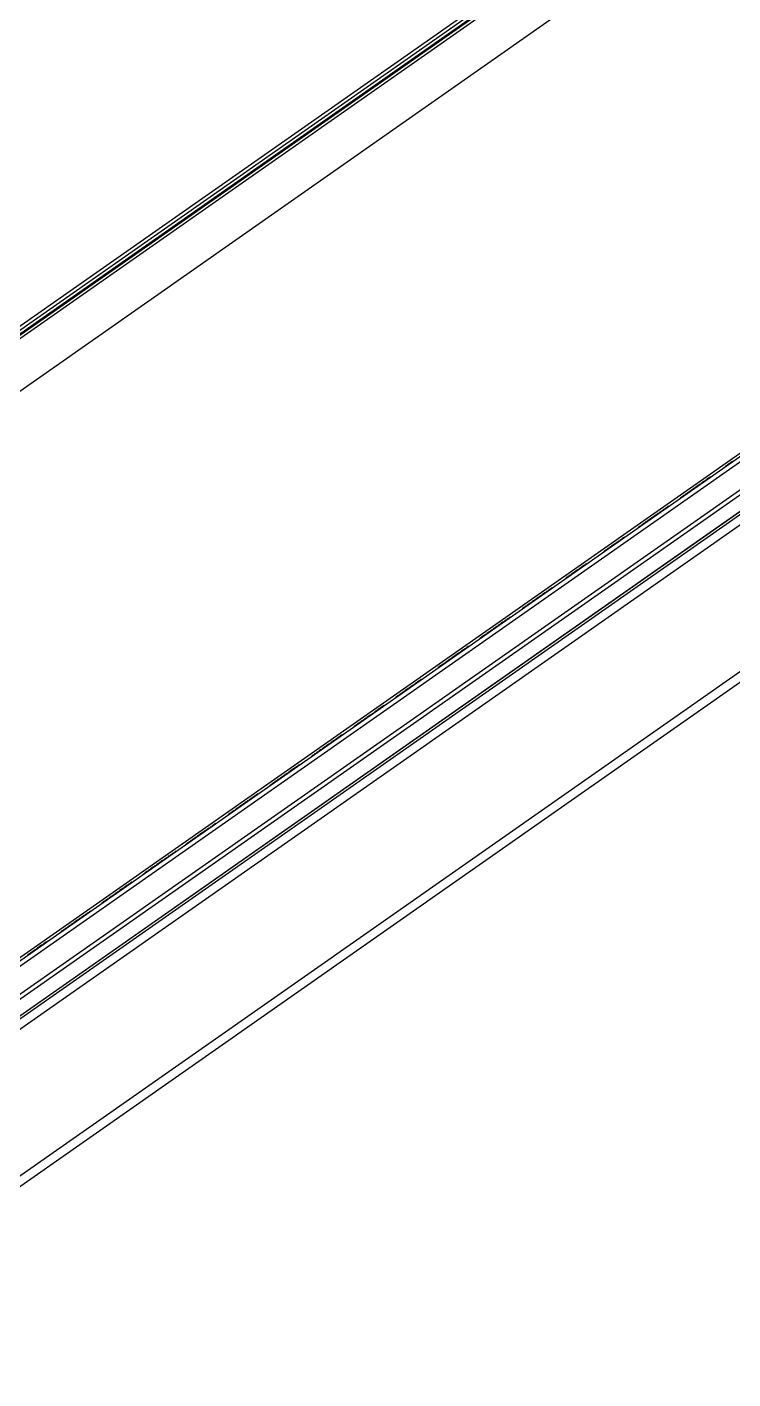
# Model space of a CAD drawing. Header units: millimetres. Extents: x 152904052 to 153933663, y 538271515 to 539240469.
# Drawn here: x 153464711 to 153465045, y 538578881 to 538579521 of the extents above; entities that cross this region are included whole.
import ezdxf

# ---------------------------------------------------------------- set-up
doc = ezdxf.new("R2010")
doc.units = ezdxf.units.MM
doc.layers.add('POWR', color=5, linetype='Continuous')

msp = doc.modelspace()

# ---------------------------------------------------------------- linework, layer by layer
at = {"layer": 'POWR', "color": 7}
for p, q in [((153467214.87, 538580807.11), (153464552.63, 538578942.98)), ((153467217.22, 538580803.75), (153464554.98, 538578939.63)), ((153467267, 538580769.27), (153464570.35, 538578881.05)), ((153466313.8, 538580176.17), (153464552.63, 538578942.98)), ((153466313.8, 538580176.17), (153464552.63, 538578942.98)), ((153466316.15, 538580172.82), (153464554.98, 538578939.63)), ((153466316.15, 538580172.82), (153464554.98, 538578939.63)), ((153464556.03, 538578946.84), (153466309.02, 538580174.29)), ((153464556.03, 538578946.84), (153466309.02, 538580174.29)), ((153466365.94, 538580138.33), (153464570.35, 538578881.05)), ((153466365.94, 538580138.33), (153464570.35, 538578881.05)), ((153464559.31, 538578949.13), (153465857.67, 538579858.25)), ((153465279.27, 538579779.44), (153464378.2, 538579148.51)), ((153465280.18, 538579778.13), (153464379.12, 538579147.19)), ((153465278.37, 538579775.15), (153464382.54, 538579147.88)), ((153464392.52, 538579154.38), (153465269.01, 538579768.11)), ((153464394.33, 538579154.06), (153465268.69, 538579766.3)), ((153465270.05, 538579742.22), (153464416.49, 538579144.55)), ((153464522.87, 538578947.12), (153465419.03, 538579574.61)), ((153464523.39, 538578950.04), (153465416.1, 538579575.13)), ((153465423.06, 538579564.13), (153464531.34, 538578939.74)), ((153465424.21, 538579562.49), (153464532.49, 538578938.1)), ((153465447.97, 538579490.56), (153464602.2, 538578898.34)), ((153464614.74, 538579015.54), (153465131.64, 538579377.47)), ((153465028.11, 538579303.57), (153465028.17, 538579303.49)), ((153465031.03, 538579305.61), (153465031.08, 538579305.53)), ((153465022.12, 538579299.38), (153465022.18, 538579299.3)), ((153465023.09, 538579300.06), (153465023.15, 538579299.97)), ((153465024.78, 538579301.24), (153465024.84, 538579301.16)), ((153465012.11, 538579292.37), (153465012.16, 538579292.28)), ((153465013.21, 538579293.14), (153465013.27, 538579293.06)), ((153465014.31, 538579293.91), (153465014.37, 538579293.83)), ((153465000.03, 538579283.91), (153465000.08, 538579283.83)), ((153465001.13, 538579284.68), (153465001.19, 538579284.6)), ((153465002.23, 538579285.45), (153465002.29, 538579285.37)), ((153465004.9, 538579287.32), (153465004.95, 538579287.24)), ((153465007.17, 538579288.91), (153465007.23, 538579288.83)), ((153464988.12, 538579275.57), (153464988.18, 538579275.49)), ((153464988.89, 538579276.11), (153464988.66, 538579275.95)), ((153464989.18, 538579276.31), (153464989.23, 538579276.23)), ((153464990.23, 538579277.05), (153464990.29, 538579276.97)), ((153464972.91, 538579264.92), (153464972.97, 538579264.84)), ((153464974.61, 538579266.11), (153464974.67, 538579266.03)), ((153464965.71, 538579259.88), (153464965.76, 538579259.79)), ((153464966.67, 538579260.55), (153464966.73, 538579260.47)), ((153464968.01, 538579261.49), (153464968.07, 538579261.41)), ((153464969.07, 538579262.23), (153464969.13, 538579262.15)), ((153464970.13, 538579262.97), (153464970.18, 538579262.89)), ((153464970.64, 538579263.33), (153464970.7, 538579263.25)), ((153464971.7, 538579264.07), (153464971.75, 538579263.99)), ((153464954.4, 538579251.96), (153464954.46, 538579251.88)), ((153464956.1, 538579253.15), (153464956.16, 538579253.07)), ((153464957.07, 538579253.83), (153464957.13, 538579253.75)), ((153464948.16, 538579247.59), (153464948.22, 538579247.51)), ((153464949.86, 538579248.78), (153464949.92, 538579248.7)), ((153464952.13, 538579250.37), (153464952.19, 538579250.29)), ((153464936.21, 538579239.23), (153464936.27, 538579239.14)), ((153464939.39, 538579241.45), (153464939.45, 538579241.37)), ((153464944.99, 538579245.37), (153464945.05, 538579245.29)), ((153464928.28, 538579233.67), (153464928.33, 538579233.59)), ((153464931.19, 538579235.71), (153464931.25, 538579235.63)), ((153464932.24, 538579236.45), (153464932.3, 538579236.37)), ((153464933.3, 538579237.19), (153464933.36, 538579237.11)), ((153464934.52, 538579238.04), (153464934.58, 538579237.96)), ((153464918.35, 538579226.72), (153464918.41, 538579226.64)), ((153464919.5, 538579227.52), (153464919.56, 538579227.44)), ((153464925.1, 538579231.45), (153464925.16, 538579231.36)), ((153464913.13, 538579223.06), (153464912.36, 538579222.52)), ((153464913.41, 538579223.26), (153464913.47, 538579223.18)), ((153464905.22, 538579217.52), (153464905.27, 538579217.44)), ((153464908.48, 538579219.81), (153464908.54, 538579219.72)), ((153464891.41, 538579207.86), (153464891.47, 538579207.78)), ((153464892.47, 538579208.6), (153464892.53, 538579208.52)), ((153464893.53, 538579209.34), (153464893.58, 538579209.26)), ((153464896.36, 538579211.32), (153464896.41, 538579211.24)), ((153464897.32, 538579211.99), (153464897.38, 538579211.91)), ((153464885.33, 538579203.6), (153464885.39, 538579203.51)), ((153464887.45, 538579205.08), (153464887.51, 538579205)), ((153464872.58, 538579194.67), (153464872.64, 538579194.59)), ((153464879.73, 538579199.67), (153464879.78, 538579199.59)), ((153464865.44, 538579189.67), (153464865.5, 538579189.59)), ((153464868.62, 538579191.89), (153464868.67, 538579191.81)), ((153464870.31, 538579193.08), (153464870.37, 538579193)), ((153464871.53, 538579193.93), (153464871.59, 538579193.85)), ((153464854.97, 538579182.34), (153464855.03, 538579182.26)), ((153464856.67, 538579183.53), (153464856.72, 538579183.44)), ((153464857.63, 538579184.2), (153464857.69, 538579184.12)), ((153464858.74, 538579184.98), (153464858.79, 538579184.89)), ((153464859.84, 538579185.75), (153464859.9, 538579185.67)), ((153464846.66, 538579176.52), (153464846.72, 538579176.44)), ((153464847.76, 538579177.29), (153464847.82, 538579177.21)), ((153464848.73, 538579177.97), (153464848.79, 538579177.89)), ((153464850.42, 538579179.16), (153464850.48, 538579179.07)), ((153464852.7, 538579180.75), (153464852.75, 538579180.67)), ((153464839.95, 538579171.82), (153464840.01, 538579171.74)), ((153464830.54, 538579165.23), (153464830.6, 538579165.15)), ((153464831.75, 538579166.08), (153464831.81, 538579166)), ((153464832.81, 538579166.82), (153464832.87, 538579166.74)), ((153464833.87, 538579167.56), (153464833.92, 538579167.48)), ((153464825.67, 538579161.82), (153464825.73, 538579161.74)), ((153464810.83, 538579151.43), (153464810.89, 538579151.35)), ((153464812.05, 538579152.29), (153464812.11, 538579152.2)), ((153464815.38, 538579154.62), (153464815.44, 538579154.54)), ((153464817.08, 538579155.81), (153464817.13, 538579155.72)), ((153464805.96, 538579148.02), (153464806.02, 538579147.94)), ((153464791.98, 538579138.23), (153464792.04, 538579138.15)), ((153464794.09, 538579139.71), (153464794.15, 538579139.63)), ((153464796.92, 538579141.69), (153464796.98, 538579141.61)), ((153464781.35, 538579130.79), (153464781.41, 538579130.71)), ((153464788.02, 538579135.46), (153464788.07, 538579135.38)), ((153464788.98, 538579136.14), (153464789.04, 538579136.05)), ((153464772.09, 538579124.31), (153464772.15, 538579124.23)), ((153464773.15, 538579125.05), (153464773.21, 538579124.97)), ((153464774.21, 538579125.79), (153464774.26, 538579125.71)), ((153464777.12, 538579127.83), (153464777.18, 538579127.75)), ((153464778.09, 538579128.5), (153464778.14, 538579128.42)), ((153464780.29, 538579130.05), (153464780.35, 538579129.97)), ((153464766.01, 538579120.05), (153464766.06, 538579119.96)), ((153464768.21, 538579121.59), (153464768.27, 538579121.51)), ((153464769.18, 538579122.27), (153464769.24, 538579122.19)), ((153464770.88, 538579123.46), (153464770.93, 538579123.37)), ((153464754.44, 538579111.95), (153464754.5, 538579111.87)), ((153464759.38, 538579115.4), (153464759.44, 538579115.32)), ((153464746.12, 538579106.12), (153464746.18, 538579106.04)), ((153464749.51, 538579108.49), (153464749.56, 538579108.41)), ((153464752.21, 538579110.38), (153464752.26, 538579110.3)), ((153464753.26, 538579111.12), (153464753.32, 538579111.04)), ((153464739.91, 538579101.77), (153464739.97, 538579101.69)), ((153464726.73, 538579092.54), (153464726.78, 538579092.46)), ((153464727.83, 538579093.31), (153464727.89, 538579093.23)), ((153464728.93, 538579094.09), (153464728.99, 538579094.01)), ((153464731.6, 538579095.95), (153464731.65, 538579095.87)), ((153464733.87, 538579097.54), (153464733.93, 538579097.46)), ((153464720.63, 538579088.27), (153464720.69, 538579088.19)), ((153464710.95, 538579081.49), (153464711, 538579081.41)), ((153464713.49, 538579083.27), (153464713.55, 538579083.19))]:
    msp.add_line(p, q, dxfattribs=at)
for points, knots in [([(153465044.64, 538579315.15), (153465044.37, 538579314.96), (153465043.6, 538579314.42), (153465042.57, 538579313.7), (153465041.74, 538579313.12), (153465041.25, 538579312.77), (153465041.19, 538579312.73), (153465041.16, 538579312.71)], [0, 0, 0, 0, 0.13081, 0.369237, 0.560314, 0.767051, 1, 1, 1, 1]), ([(153465028.11, 538579303.57), (153465028.07, 538579303.55), (153465027.99, 538579303.49), (153465027.58, 538579303.2), (153465027.18, 538579302.92), (153465026.86, 538579302.7), (153465026.56, 538579302.49), (153465026.3, 538579302.3), (153465026.11, 538579302.17), (153465026.02, 538579302.11), (153465026.02, 538579302.11), (153465026.02, 538579302.11)], [0, 0, 0, 0, 0.214562, 0.43824, 0.547042, 0.648557, 0.735723, 0.814336, 0.892342, 0.977972, 1, 1, 1, 1]), ([(153465029.31, 538579304.42), (153465029.32, 538579304.42), (153465029.33, 538579304.43), (153465029.08, 538579304.25), (153465028.44, 538579303.8), (153465027.51, 538579303.16), (153465027.06, 538579302.84)], [0, 0, 0, 0, 0.026089, 0.217019, 0.613779, 1, 1, 1, 1]), ([(153465031.03, 538579305.61), (153465030.95, 538579305.56), (153465030.78, 538579305.44), (153465030, 538579304.9), (153465029.6, 538579304.62)], [0, 0, 0, 0, 0.490548, 1, 1, 1, 1]), ([(153465031.99, 538579306.29), (153465031.94, 538579306.25), (153465031.88, 538579306.21), (153465031.38, 538579305.86), (153465031.31, 538579305.82)], [0, 0, 0, 0, 0.862248, 1, 1, 1, 1]), ([(153465034.2, 538579307.84), (153465034.13, 538579307.79), (153465033.98, 538579307.69), (153465033.24, 538579307.16), (153465032.53, 538579306.67), (153465032.28, 538579306.49)], [0, 0, 0, 0, 0.385261, 0.7868355, 1, 1, 1, 1]), ([(153465021.83, 538579299.18), (153465021.74, 538579299.11), (153465021.24, 538579298.76), (153465020.61, 538579298.32), (153465020.01, 538579297.9), (153465019.95, 538579297.86), (153465019.91, 538579297.83)], [0, 0, 0, 0, 0.0633505, 0.3464004, 0.6532204, 1, 1, 1, 1]), ([(153465022.8, 538579299.86), (153465022.75, 538579299.82), (153465022.47, 538579299.62), (153465022.2, 538579299.44), (153465022.15, 538579299.4), (153465022.12, 538579299.38)], [0, 0, 0, 0, 0.097443, 0.521232, 1, 1, 1, 1]), ([(153465024.5, 538579301.04), (153465024.32, 538579300.92), (153465023.92, 538579300.64), (153465023.47, 538579300.32), (153465023.14, 538579300.09), (153465023.11, 538579300.07), (153465023.09, 538579300.06)], [0, 0, 0, 0, 0.18106, 0.428647, 0.696949, 1, 1, 1, 1]), ([(153465027.06, 538579302.84), (153465026.83, 538579302.68), (153465026.42, 538579302.39), (153465025.79, 538579301.95), (153465025.31, 538579301.62), (153465025, 538579301.4), (153465024.82, 538579301.27), (153465024.79, 538579301.25), (153465024.78, 538579301.24)], [0, 0, 0, 0, 0.208824, 0.38931, 0.556666, 0.690725, 0.835982, 1, 1, 1, 1]), ([(153465009.44, 538579290.5), (153465009.39, 538579290.47), (153465009.29, 538579290.4), (153465008.7, 538579289.98), (153465008, 538579289.49), (153465007.44, 538579289.1), (153465007.17, 538579288.91)], [0, 0, 0, 0, 0.272178, 0.558653, 0.783563, 1, 1, 1, 1]), ([(153465012.11, 538579292.37), (153465012, 538579292.29), (153465011.77, 538579292.13), (153465010.77, 538579291.43), (153465009.93, 538579290.84), (153465009.73, 538579290.7)], [0, 0, 0, 0, 0.418053, 0.858133, 1, 1, 1, 1]), ([(153465013.21, 538579293.14), (153465013.16, 538579293.11), (153465013.08, 538579293.05), (153465012.6, 538579292.71), (153465012.39, 538579292.57)], [0, 0, 0, 0, 0.568455, 1, 1, 1, 1]), ([(153465014.31, 538579293.91), (153465014.26, 538579293.88), (153465014.18, 538579293.82), (153465013.68, 538579293.47), (153465013.5, 538579293.34)], [0, 0, 0, 0, 0.631228, 1, 1, 1, 1]), ([(153465000.84, 538579284.48), (153465000.83, 538579284.47), (153465000.49, 538579284.23), (153465000.15, 538579284), (153465000.07, 538579283.94), (153465000.03, 538579283.91)], [0, 0, 0, 0, 0.02522, 0.48236, 1, 1, 1, 1]), ([(153465001.95, 538579285.25), (153465001.89, 538579285.21), (153465001.55, 538579284.98), (153465001.23, 538579284.75), (153465001.17, 538579284.71), (153465001.13, 538579284.68)], [0, 0, 0, 0, 0.08994, 0.51681, 1, 1, 1, 1]), ([(153465004.61, 538579287.12), (153465004.55, 538579287.07), (153465004.08, 538579286.75), (153465003.39, 538579286.26), (153465002.7, 538579285.78), (153465002.3, 538579285.5), (153465002.26, 538579285.47), (153465002.23, 538579285.45)], [0, 0, 0, 0, 0.041773, 0.30421, 0.514257, 0.742131, 1, 1, 1, 1]), ([(153465007.17, 538579288.91), (153465006.95, 538579288.76), (153465006.54, 538579288.47), (153465005.91, 538579288.03), (153465005.43, 538579287.69), (153465005.11, 538579287.47), (153465004.93, 538579287.34), (153465004.91, 538579287.33), (153465004.9, 538579287.32)], [0, 0, 0, 0, 0.209514, 0.39012, 0.557163, 0.690891, 0.835937, 1, 1, 1, 1]), ([(153465008.23, 538579289.65), (153465008.19, 538579289.62), (153465008.1, 538579289.56), (153465007.69, 538579289.28), (153465007.29, 538579289), (153465006.98, 538579288.78), (153465006.67, 538579288.56), (153465006.42, 538579288.39), (153465006.24, 538579288.26), (153465006.13, 538579288.18), (153465006.12, 538579288.18), (153465006.11, 538579288.17)], [0, 0, 0, 0, 0.205976, 0.421527, 0.526331, 0.623885, 0.707292, 0.78213, 0.84786, 0.918755, 1, 1, 1, 1]), ([(153464990.93, 538579277.54), (153464990.9, 538579277.52), (153464990.86, 538579277.49), (153464990.59, 538579277.3), (153464990.52, 538579277.25)], [0, 0, 0, 0, 0.7463011, 1, 1, 1, 1]), ([(153464993.6, 538579279.41), (153464993.49, 538579279.33), (153464993.26, 538579279.17), (153464992.26, 538579278.47), (153464991.42, 538579277.88), (153464991.22, 538579277.74)], [0, 0, 0, 0, 0.417755, 0.8580249, 1, 1, 1, 1]), ([(153464986.1, 538579274.16), (153464986.04, 538579274.11), (153464985.58, 538579273.79), (153464984.88, 538579273.3), (153464984.19, 538579272.82), (153464983.79, 538579272.54), (153464983.75, 538579272.51), (153464983.72, 538579272.49)], [0, 0, 0, 0, 0.041806, 0.304204, 0.514162, 0.742011, 1, 1, 1, 1]), ([(153464988.66, 538579275.95), (153464988.44, 538579275.79), (153464988.03, 538579275.51), (153464987.4, 538579275.07), (153464986.92, 538579274.73), (153464986.6, 538579274.51), (153464986.42, 538579274.38), (153464986.4, 538579274.37), (153464986.39, 538579274.36)], [0, 0, 0, 0, 0.209919, 0.390606, 0.557481, 0.69102, 0.835936, 1, 1, 1, 1]), ([(153464989.18, 538579276.31), (153464989.07, 538579276.24), (153464988.88, 538579276.1), (153464988.59, 538579275.9), (153464988.37, 538579275.74), (153464988.22, 538579275.64), (153464988.13, 538579275.58), (153464988.12, 538579275.57), (153464988.12, 538579275.57)], [0, 0, 0, 0, 0.209802, 0.390463, 0.557393, 0.690995, 0.835949, 1, 1, 1, 1]), ([(153464990.23, 538579277.05), (153464990.21, 538579277.03), (153464990.16, 538579277), (153464989.89, 538579276.81), (153464989.56, 538579276.58), (153464989.3, 538579276.4), (153464989.18, 538579276.31)], [0, 0, 0, 0, 0.271948, 0.558479, 0.783507, 1, 1, 1, 1]), ([(153464972.91, 538579264.92), (153464972.86, 538579264.89), (153464972.75, 538579264.81), (153464972.34, 538579264.53), (153464972.02, 538579264.3), (153464971.98, 538579264.27)], [0, 0, 0, 0, 0.456511, 0.937858, 1, 1, 1, 1]), ([(153464974.61, 538579266.11), (153464974.53, 538579266.06), (153464974.37, 538579265.94), (153464973.59, 538579265.4), (153464973.2, 538579265.12)], [0, 0, 0, 0, 0.49237, 1, 1, 1, 1]), ([(153464975.53, 538579266.76), (153464975.54, 538579266.76), (153464975.59, 538579266.8), (153464975.37, 538579266.64), (153464975, 538579266.38), (153464974.9, 538579266.31)], [0, 0, 0, 0, 0.145882, 0.762957, 1, 1, 1, 1]), ([(153464966.39, 538579260.35), (153464966.33, 538579260.32), (153464966.05, 538579260.12), (153464965.79, 538579259.93), (153464965.73, 538579259.9), (153464965.71, 538579259.88)], [0, 0, 0, 0, 0.097213, 0.520566, 1, 1, 1, 1]), ([(153464967.73, 538579261.29), (153464967.68, 538579261.26), (153464967.4, 538579261.07), (153464967.06, 538579260.83), (153464966.72, 538579260.59), (153464966.69, 538579260.57), (153464966.67, 538579260.55)], [0, 0, 0, 0, 0.058498, 0.342571, 0.650874, 1, 1, 1, 1]), ([(153464969.07, 538579262.23), (153464968.97, 538579262.16), (153464968.78, 538579262.03), (153464968.48, 538579261.82), (153464968.26, 538579261.67), (153464968.11, 538579261.56), (153464968.03, 538579261.5), (153464968.02, 538579261.5), (153464968.01, 538579261.49)], [0, 0, 0, 0, 0.209943, 0.390659, 0.557556, 0.691096, 0.835987, 1, 1, 1, 1]), ([(153464968.78, 538579262.03), (153464968.72, 538579261.99), (153464968.55, 538579261.87), (153464968.4, 538579261.77), (153464968.38, 538579261.75), (153464968.37, 538579261.74)], [0, 0, 0, 0, 0.208995, 0.579952, 1, 1, 1, 1]), ([(153464970.13, 538579262.97), (153464970.1, 538579262.96), (153464970.06, 538579262.92), (153464969.78, 538579262.73), (153464969.45, 538579262.5), (153464969.2, 538579262.32), (153464969.07, 538579262.23)], [0, 0, 0, 0, 0.271839, 0.558408, 0.7835, 1, 1, 1, 1]), ([(153464970.64, 538579263.33), (153464970.54, 538579263.26), (153464970.35, 538579263.13), (153464970.05, 538579262.92), (153464969.83, 538579262.77), (153464969.69, 538579262.66), (153464969.6, 538579262.6), (153464969.59, 538579262.6), (153464969.58, 538579262.59)], [0, 0, 0, 0, 0.209996, 0.390717, 0.557582, 0.691089, 0.835966, 1, 1, 1, 1]), ([(153464971.18, 538579263.71), (153464971.16, 538579263.7), (153464971.11, 538579263.66), (153464970.84, 538579263.47), (153464970.51, 538579263.24), (153464970.25, 538579263.06), (153464970.13, 538579262.97)], [0, 0, 0, 0, 0.2716415, 0.5582104, 0.783372, 1, 1, 1, 1]), ([(153464971.7, 538579264.07), (153464971.67, 538579264.06), (153464971.63, 538579264.02), (153464971.35, 538579263.83), (153464971.03, 538579263.6), (153464970.77, 538579263.42), (153464970.64, 538579263.33)], [0, 0, 0, 0, 0.271794, 0.5583302, 0.7834216, 1, 1, 1, 1]), ([(153464954.4, 538579251.96), (153464954.36, 538579251.93), (153464954.26, 538579251.86), (153464953.67, 538579251.45), (153464952.96, 538579250.95), (153464952.4, 538579250.56), (153464952.13, 538579250.37)], [0, 0, 0, 0, 0.272029, 0.558519, 0.783492, 1, 1, 1, 1]), ([(153464956.1, 538579253.15), (153464956.02, 538579253.1), (153464955.86, 538579252.98), (153464955.08, 538579252.44), (153464954.69, 538579252.16)], [0, 0, 0, 0, 0.492689, 1, 1, 1, 1]), ([(153464957.07, 538579253.83), (153464957.01, 538579253.79), (153464956.95, 538579253.75), (153464956.46, 538579253.4), (153464956.39, 538579253.35)], [0, 0, 0, 0, 0.861918, 1, 1, 1, 1]), ([(153464959.21, 538579255.33), (153464959.22, 538579255.34), (153464959.3, 538579255.39), (153464958.73, 538579254.99), (153464958.06, 538579254.52), (153464957.45, 538579254.1), (153464957.35, 538579254.03)], [0, 0, 0, 0, 0.1049932, 0.5044228, 0.9197531, 1, 1, 1, 1]), ([(153464946.91, 538579246.72), (153464946.82, 538579246.65), (153464946.31, 538579246.3), (153464945.69, 538579245.86), (153464945.08, 538579245.44), (153464945.02, 538579245.39), (153464944.99, 538579245.37)], [0, 0, 0, 0, 0.063353, 0.346327, 0.653134, 1, 1, 1, 1]), ([(153464947.88, 538579247.39), (153464947.82, 538579247.36), (153464947.54, 538579247.16), (153464947.28, 538579246.97), (153464947.22, 538579246.94), (153464947.2, 538579246.92)], [0, 0, 0, 0, 0.097374, 0.521011, 1, 1, 1, 1]), ([(153464949.57, 538579248.58), (153464949.4, 538579248.46), (153464948.99, 538579248.17), (153464948.55, 538579247.86), (153464948.22, 538579247.63), (153464948.18, 538579247.61), (153464948.16, 538579247.59)], [0, 0, 0, 0, 0.181015, 0.428438, 0.696695, 1, 1, 1, 1]), ([(153464952.13, 538579250.37), (153464951.91, 538579250.22), (153464951.5, 538579249.93), (153464950.87, 538579249.49), (153464950.39, 538579249.15), (153464950.08, 538579248.93), (153464949.89, 538579248.8), (153464949.87, 538579248.79), (153464949.86, 538579248.78)], [0, 0, 0, 0, 0.209598, 0.390269, 0.557355, 0.691078, 0.836066, 1, 1, 1, 1]), ([(153464936.21, 538579239.23), (153464936.13, 538579239.17), (153464935.97, 538579239.06), (153464935.2, 538579238.51), (153464934.8, 538579238.24)], [0, 0, 0, 0, 0.493069, 1, 1, 1, 1]), ([(153464939.39, 538579241.45), (153464939.32, 538579241.4), (153464939.19, 538579241.31), (153464938.21, 538579240.62), (153464937.32, 538579240), (153464936.61, 538579239.5), (153464936.5, 538579239.43)], [0, 0, 0, 0, 0.303406, 0.620164, 0.94416, 1, 1, 1, 1]), ([(153464927.99, 538579233.47), (153464927.55, 538579233.16), (153464926.69, 538579232.56), (153464925.79, 538579231.93), (153464925.2, 538579231.51), (153464925.14, 538579231.47), (153464925.1, 538579231.45)], [0, 0, 0, 0, 0.235932, 0.467194, 0.717578, 1, 1, 1, 1]), ([(153464929.69, 538579234.65), (153464929.51, 538579234.53), (153464929.1, 538579234.25), (153464928.66, 538579233.94), (153464928.33, 538579233.71), (153464928.29, 538579233.68), (153464928.28, 538579233.67)], [0, 0, 0, 0, 0.18119, 0.428972, 0.69727, 1, 1, 1, 1]), ([(153464930.9, 538579235.51), (153464930.76, 538579235.41), (153464930.48, 538579235.21), (153464930.19, 538579235.01), (153464930, 538579234.88), (153464929.98, 538579234.86), (153464929.97, 538579234.86)], [0, 0, 0, 0, 0.241027, 0.470693, 0.719377, 1, 1, 1, 1]), ([(153464932.24, 538579236.45), (153464932.14, 538579236.38), (153464931.95, 538579236.24), (153464931.66, 538579236.04), (153464931.44, 538579235.88), (153464931.29, 538579235.78), (153464931.2, 538579235.72), (153464931.19, 538579235.71), (153464931.19, 538579235.71)], [0, 0, 0, 0, 0.208924, 0.389522, 0.556961, 0.691018, 0.836181, 1, 1, 1, 1]), ([(153464933.3, 538579237.19), (153464933.28, 538579237.17), (153464933.23, 538579237.14), (153464932.96, 538579236.95), (153464932.63, 538579236.72), (153464932.37, 538579236.54), (153464932.24, 538579236.45)], [0, 0, 0, 0, 0.27242, 0.558775, 0.783543, 1, 1, 1, 1]), ([(153464934.52, 538579238.04), (153464934.47, 538579238), (153464934.36, 538579237.93), (153464933.95, 538579237.64), (153464933.63, 538579237.41), (153464933.59, 538579237.39)], [0, 0, 0, 0, 0.457282, 0.938061, 1, 1, 1, 1]), ([(153464918.35, 538579226.72), (153464918.25, 538579226.64), (153464918.03, 538579226.49), (153464916.75, 538579225.6), (153464915.21, 538579224.52), (153464914, 538579223.68), (153464913.41, 538579223.26)], [0, 0, 0, 0, 0.272986, 0.559252, 0.783732, 1, 1, 1, 1]), ([(153464919.5, 538579227.52), (153464919.45, 538579227.49), (153464919.37, 538579227.43), (153464918.84, 538579227.06), (153464918.64, 538579226.92)], [0, 0, 0, 0, 0.610687, 1, 1, 1, 1]), ([(153464913.41, 538579223.26), (153464912.93, 538579222.92), (153464912.03, 538579222.29), (153464910.67, 538579221.34), (153464909.63, 538579220.61), (153464908.95, 538579220.14), (153464908.55, 538579219.85), (153464908.5, 538579219.82), (153464908.48, 538579219.81)], [0, 0, 0, 0, 0.207832, 0.388259, 0.556273, 0.690918, 0.836404, 1, 1, 1, 1]), ([(153464908.19, 538579219.61), (153464907.72, 538579219.28), (153464906.83, 538579218.65), (153464905.9, 538579218), (153464905.31, 538579217.59), (153464905.25, 538579217.54), (153464905.22, 538579217.52)], [0, 0, 0, 0, 0.249098, 0.477012, 0.723238, 1, 1, 1, 1]), ([(153464891.13, 538579207.66), (153464890.8, 538579207.43), (153464890.15, 538579206.97), (153464889.34, 538579206.41), (153464888.8, 538579206.03), (153464888.47, 538579205.8), (153464888.44, 538579205.77), (153464888.42, 538579205.76)], [0, 0, 0, 0, 0.212601, 0.429306, 0.60312, 0.790382, 1, 1, 1, 1]), ([(153464892.47, 538579208.6), (153464892.37, 538579208.53), (153464892.17, 538579208.39), (153464891.88, 538579208.19), (153464891.66, 538579208.03), (153464891.52, 538579207.93), (153464891.43, 538579207.87), (153464891.42, 538579207.86), (153464891.41, 538579207.86)], [0, 0, 0, 0, 0.2063663, 0.3866739, 0.5554654, 0.6908165, 0.8366645, 1, 1, 1, 1]), ([(153464893.53, 538579209.34), (153464893.51, 538579209.32), (153464893.46, 538579209.29), (153464893.18, 538579209.1), (153464892.85, 538579208.87), (153464892.6, 538579208.69), (153464892.47, 538579208.6)], [0, 0, 0, 0, 0.273988, 0.559855, 0.783808, 1, 1, 1, 1]), ([(153464896.36, 538579211.32), (153464896.27, 538579211.26), (153464896.09, 538579211.13), (153464895.1, 538579210.44), (153464894.2, 538579209.81), (153464893.81, 538579209.54)], [0, 0, 0, 0, 0.354229, 0.723999, 1, 1, 1, 1]), ([(153464897.32, 538579211.99), (153464897.27, 538579211.96), (153464897.21, 538579211.92), (153464896.71, 538579211.57), (153464896.64, 538579211.52)], [0, 0, 0, 0, 0.862976, 1, 1, 1, 1]), ([(153464887.16, 538579204.88), (153464887.1, 538579204.84), (153464886.63, 538579204.5), (153464886.03, 538579204.09), (153464885.42, 538579203.66), (153464885.36, 538579203.62), (153464885.33, 538579203.6)], [0, 0, 0, 0, 0.044957, 0.335913, 0.649338, 1, 1, 1, 1]), ([(153464888.13, 538579205.56), (153464888.08, 538579205.52), (153464887.8, 538579205.33), (153464887.53, 538579205.14), (153464887.48, 538579205.1), (153464887.45, 538579205.08)], [0, 0, 0, 0, 0.098437, 0.523854, 1, 1, 1, 1]), ([(153464872.58, 538579194.67), (153464872.48, 538579194.6), (153464872.29, 538579194.46), (153464871.99, 538579194.26), (153464871.77, 538579194.11), (153464871.63, 538579194), (153464871.54, 538579193.94), (153464871.53, 538579193.94), (153464871.53, 538579193.93)], [0, 0, 0, 0, 0.204711, 0.38487, 0.554553, 0.690728, 0.836997, 1, 1, 1, 1]), ([(153464873.62, 538579195.4), (153464873.63, 538579195.41), (153464873.65, 538579195.42), (153464873.54, 538579195.34), (153464873.22, 538579195.12), (153464872.8, 538579194.82), (153464872.58, 538579194.67)], [0, 0, 0, 0, 0.126421, 0.299251, 0.654373, 1, 1, 1, 1]), ([(153464874.84, 538579196.25), (153464874.84, 538579196.25), (153464874.86, 538579196.27), (153464874.64, 538579196.11), (153464874.2, 538579195.81), (153464873.92, 538579195.6)], [0, 0, 0, 0, 0.0449226, 0.3736861, 1, 1, 1, 1]), ([(153464876.55, 538579197.45), (153464876.47, 538579197.4), (153464876.32, 538579197.29), (153464875.53, 538579196.74), (153464875.13, 538579196.46)], [0, 0, 0, 0, 0.493299, 1, 1, 1, 1]), ([(153464879.73, 538579199.67), (153464879.66, 538579199.63), (153464879.53, 538579199.54), (153464878.55, 538579198.85), (153464877.66, 538579198.22), (153464876.94, 538579197.73), (153464876.84, 538579197.65)], [0, 0, 0, 0, 0.306251, 0.622814, 0.944665, 1, 1, 1, 1]), ([(153464868.33, 538579191.69), (153464867.89, 538579191.39), (153464867.03, 538579190.78), (153464866.13, 538579190.15), (153464865.54, 538579189.74), (153464865.48, 538579189.7), (153464865.44, 538579189.67)], [0, 0, 0, 0, 0.237375, 0.470718, 0.72123, 1, 1, 1, 1]), ([(153464870.02, 538579192.88), (153464869.85, 538579192.76), (153464869.44, 538579192.47), (153464869, 538579192.16), (153464868.67, 538579191.93), (153464868.63, 538579191.91), (153464868.62, 538579191.89)], [0, 0, 0, 0, 0.182385, 0.432429, 0.700949, 1, 1, 1, 1]), ([(153464871.24, 538579193.73), (153464871.1, 538579193.63), (153464870.82, 538579193.44), (153464870.53, 538579193.23), (153464870.34, 538579193.1), (153464870.32, 538579193.09), (153464870.31, 538579193.08)], [0, 0, 0, 0, 0.242502, 0.474113, 0.722865, 1, 1, 1, 1]), ([(153464854.97, 538579182.34), (153464854.92, 538579182.31), (153464854.83, 538579182.24), (153464854.23, 538579181.82), (153464853.52, 538579181.32), (153464852.97, 538579180.94), (153464852.7, 538579180.75)], [0, 0, 0, 0, 0.276401, 0.561438, 0.784102, 1, 1, 1, 1]), ([(153464856.67, 538579183.53), (153464856.59, 538579183.47), (153464856.43, 538579183.36), (153464855.65, 538579182.82), (153464855.26, 538579182.54)], [0, 0, 0, 0, 0.497834, 1, 1, 1, 1]), ([(153464857.63, 538579184.2), (153464857.58, 538579184.17), (153464857.53, 538579184.13), (153464857.02, 538579183.78), (153464856.95, 538579183.73)], [0, 0, 0, 0, 0.864332, 1, 1, 1, 1]), ([(153464858.74, 538579184.98), (153464858.69, 538579184.94), (153464858.61, 538579184.89), (153464858.13, 538579184.55), (153464857.92, 538579184.4)], [0, 0, 0, 0, 0.572496, 1, 1, 1, 1]), ([(153464859.84, 538579185.75), (153464859.79, 538579185.72), (153464859.72, 538579185.66), (153464859.21, 538579185.31), (153464859.02, 538579185.18)], [0, 0, 0, 0, 0.634938, 1, 1, 1, 1]), ([(153464846.37, 538579176.32), (153464846.24, 538579176.22), (153464845.61, 538579175.78), (153464845.58, 538579175.76), (153464845.55, 538579175.75)], [0, 0, 0, 0, 0.215897, 1, 1, 1, 1]), ([(153464847.47, 538579177.09), (153464847.31, 538579176.98), (153464846.73, 538579176.57), (153464846.69, 538579176.54), (153464846.66, 538579176.52)], [0, 0, 0, 0, 0.277356, 1, 1, 1, 1]), ([(153464848.44, 538579177.77), (153464848.3, 538579177.67), (153464847.82, 538579177.33), (153464847.79, 538579177.31), (153464847.76, 538579177.29)], [0, 0, 0, 0, 0.284179, 1, 1, 1, 1]), ([(153464850.14, 538579178.96), (153464849.97, 538579178.84), (153464849.44, 538579178.47), (153464848.86, 538579178.06), (153464848.77, 538579178), (153464848.73, 538579177.97)], [0, 0, 0, 0, 0.183599, 0.565707, 1, 1, 1, 1]), ([(153464852.7, 538579180.75), (153464852.47, 538579180.59), (153464852.05, 538579180.3), (153464851.43, 538579179.86), (153464850.89, 538579179.48), (153464850.49, 538579179.2), (153464850.45, 538579179.17), (153464850.42, 538579179.16)], [0, 0, 0, 0, 0.202913, 0.383199, 0.554361, 0.762887, 1, 1, 1, 1]), ([(153464839.95, 538579171.82), (153464839.89, 538579171.78), (153464839.76, 538579171.69), (153464838.8, 538579171.02), (153464837.41, 538579170.04), (153464836.07, 538579169.1), (153464835.36, 538579168.61)], [0, 0, 0, 0, 0.237578, 0.480312, 0.725416, 1, 1, 1, 1]), ([(153464830.25, 538579165.03), (153464829.77, 538579164.69), (153464828.67, 538579163.93), (153464827.13, 538579162.84), (153464825.89, 538579161.97), (153464825.74, 538579161.87), (153464825.67, 538579161.82)], [0, 0, 0, 0, 0.18118, 0.4092558, 0.6872603, 1, 1, 1, 1]), ([(153464831.47, 538579165.88), (153464831.33, 538579165.78), (153464830.98, 538579165.54), (153464830.61, 538579165.28), (153464830.56, 538579165.25), (153464830.54, 538579165.23)], [0, 0, 0, 0, 0.24492, 0.599937, 1, 1, 1, 1]), ([(153464832.81, 538579166.82), (153464832.71, 538579166.75), (153464832.51, 538579166.61), (153464832.22, 538579166.41), (153464831.97, 538579166.23), (153464831.79, 538579166.11), (153464831.77, 538579166.09), (153464831.75, 538579166.08)], [0, 0, 0, 0, 0.200772, 0.380983, 0.55337, 0.763323, 1, 1, 1, 1]), ([(153464833.87, 538579167.56), (153464833.85, 538579167.55), (153464833.8, 538579167.52), (153464833.53, 538579167.32), (153464833.19, 538579167.09), (153464832.94, 538579166.91), (153464832.81, 538579166.82)], [0, 0, 0, 0, 0.277911, 0.562252, 0.784083, 1, 1, 1, 1]), ([(153464835.07, 538579168.4), (153464835.07, 538579168.4), (153464835.09, 538579168.42), (153464834.87, 538579168.27), (153464834.44, 538579167.96), (153464834.15, 538579167.76)], [0, 0, 0, 0, 0.045957, 0.380717, 1, 1, 1, 1]), ([(153464820.18, 538579157.98), (153464820.2, 538579157.99), (153464820.27, 538579158.04), (153464819.73, 538579157.67), (153464818.79, 538579157), (153464817.81, 538579156.32), (153464817.36, 538579156.01)], [0, 0, 0, 0, 0.08611, 0.40663, 0.731322, 1, 1, 1, 1]), ([(153464808.85, 538579150.05), (153464808.42, 538579149.74), (153464807.34, 538579148.98), (153464806.2, 538579148.19), (153464806.04, 538579148.08), (153464805.96, 538579148.02)], [0, 0, 0, 0, 0.240939, 0.600165, 1, 1, 1, 1]), ([(153464810.55, 538579151.23), (153464810.38, 538579151.11), (153464809.85, 538579150.74), (153464809.27, 538579150.34), (153464809.18, 538579150.28), (153464809.14, 538579150.25)], [0, 0, 0, 0, 0.185295, 0.570588, 1, 1, 1, 1]), ([(153464813.11, 538579153.03), (153464812.88, 538579152.87), (153464812.45, 538579152.57), (153464811.83, 538579152.13), (153464811.3, 538579151.76), (153464810.9, 538579151.48), (153464810.86, 538579151.45), (153464810.83, 538579151.43)], [0, 0, 0, 0, 0.198322, 0.378488, 0.552347, 0.763981, 1, 1, 1, 1]), ([(153464814.16, 538579153.77), (153464814.12, 538579153.74), (153464814.05, 538579153.68), (153464813.63, 538579153.39), (153464813.23, 538579153.11), (153464812.91, 538579152.89), (153464812.6, 538579152.67), (153464812.36, 538579152.5), (153464812.18, 538579152.38), (153464812.07, 538579152.3), (153464812.06, 538579152.29), (153464812.05, 538579152.29)], [0, 0, 0, 0, 0.201167, 0.403831, 0.503378, 0.598958, 0.684959, 0.766209, 0.838872, 0.91563, 1, 1, 1, 1]), ([(153464815.38, 538579154.62), (153464815.33, 538579154.58), (153464815.24, 538579154.52), (153464814.65, 538579154.1), (153464813.93, 538579153.6), (153464813.38, 538579153.22), (153464813.11, 538579153.03)], [0, 0, 0, 0, 0.279608, 0.563258, 0.784144, 1, 1, 1, 1]), ([(153464817.08, 538579155.81), (153464817, 538579155.75), (153464816.85, 538579155.65), (153464816.06, 538579155.09), (153464815.67, 538579154.82)], [0, 0, 0, 0, 0.501917, 1, 1, 1, 1]), ([(153464800.11, 538579143.93), (153464800.13, 538579143.94), (153464800.2, 538579143.99), (153464799.65, 538579143.6), (153464798.95, 538579143.12), (153464798.3, 538579142.66), (153464798.18, 538579142.57)], [0, 0, 0, 0, 0.1072158, 0.5037543, 0.9024269, 1, 1, 1, 1]), ([(153464792.95, 538579138.91), (153464792.56, 538579138.64), (153464791.8, 538579138.11), (153464790.72, 538579137.35), (153464789.8, 538579136.7), (153464789.11, 538579136.22), (153464789.03, 538579136.17), (153464788.98, 538579136.14)], [0, 0, 0, 0, 0.195561, 0.375771, 0.551379, 0.764917, 1, 1, 1, 1]), ([(153464794.09, 538579139.71), (153464794.06, 538579139.69), (153464793.98, 538579139.63), (153464793.56, 538579139.34), (153464793.15, 538579139.05), (153464792.83, 538579138.83), (153464792.53, 538579138.62), (153464792.29, 538579138.45), (153464792.11, 538579138.33), (153464792, 538579138.25), (153464791.99, 538579138.24), (153464791.98, 538579138.23)], [0, 0, 0, 0, 0.199643, 0.398707, 0.496941, 0.592211, 0.679121, 0.762169, 0.836644, 0.914884, 1, 1, 1, 1]), ([(153464796.92, 538579141.69), (153464796.84, 538579141.64), (153464796.68, 538579141.52), (153464795.64, 538579140.8), (153464794.38, 538579139.91), (153464793.43, 538579139.25), (153464792.95, 538579138.91)], [0, 0, 0, 0, 0.281546, 0.564293, 0.784058, 1, 1, 1, 1]), ([(153464797.89, 538579142.37), (153464797.85, 538579142.34), (153464797.8, 538579142.3), (153464797.28, 538579141.94), (153464797.21, 538579141.89)], [0, 0, 0, 0, 0.86747, 1, 1, 1, 1]), ([(153464781.35, 538579130.79), (153464781.31, 538579130.76), (153464781.24, 538579130.71), (153464780.75, 538579130.37), (153464780.58, 538579130.25)], [0, 0, 0, 0, 0.664642, 1, 1, 1, 1]), ([(153464787.73, 538579135.26), (153464787.67, 538579135.21), (153464786.98, 538579134.73), (153464786.16, 538579134.15), (153464785.98, 538579134.03), (153464785.89, 538579133.97)], [0, 0, 0, 0, 0.046306, 0.500551, 1, 1, 1, 1]), ([(153464788.7, 538579135.93), (153464788.56, 538579135.84), (153464788.08, 538579135.51), (153464788.05, 538579135.48), (153464788.02, 538579135.46)], [0, 0, 0, 0, 0.290735, 1, 1, 1, 1]), ([(153464771.81, 538579124.11), (153464771.67, 538579124.01), (153464771.32, 538579123.76), (153464770.95, 538579123.51), (153464770.9, 538579123.47), (153464770.88, 538579123.46)], [0, 0, 0, 0, 0.249155, 0.608844, 1, 1, 1, 1]), ([(153464773.15, 538579125.05), (153464773.05, 538579124.97), (153464772.84, 538579124.83), (153464772.55, 538579124.63), (153464772.31, 538579124.46), (153464772.13, 538579124.33), (153464772.11, 538579124.32), (153464772.09, 538579124.31)], [0, 0, 0, 0, 0.193235, 0.373767, 0.551009, 0.766025, 1, 1, 1, 1]), ([(153464774.21, 538579125.79), (153464774.19, 538579125.77), (153464774.14, 538579125.74), (153464773.87, 538579125.55), (153464773.53, 538579125.31), (153464773.28, 538579125.14), (153464773.15, 538579125.05)], [0, 0, 0, 0, 0.28369, 0.564887, 0.783362, 1, 1, 1, 1]), ([(153464775.41, 538579126.63), (153464775.41, 538579126.63), (153464775.43, 538579126.64), (153464775.22, 538579126.5), (153464774.78, 538579126.19), (153464774.49, 538579125.99)], [0, 0, 0, 0, 0.047306, 0.388103, 1, 1, 1, 1]), ([(153464777.12, 538579127.83), (153464777.05, 538579127.78), (153464776.9, 538579127.67), (153464776.1, 538579127.11), (153464775.7, 538579126.83)], [0, 0, 0, 0, 0.504685, 1, 1, 1, 1]), ([(153464778.09, 538579128.5), (153464778.04, 538579128.48), (153464778, 538579128.44), (153464777.47, 538579128.08), (153464777.41, 538579128.03)], [0, 0, 0, 0, 0.86881, 1, 1, 1, 1]), ([(153464780.29, 538579130.05), (153464780.22, 538579130), (153464780.09, 538579129.91), (153464779.35, 538579129.39), (153464778.62, 538579128.88), (153464778.37, 538579128.7)], [0, 0, 0, 0, 0.398441, 0.795092, 1, 1, 1, 1]), ([(153464767.93, 538579121.39), (153464767.84, 538579121.33), (153464767.12, 538579120.83), (153464766.27, 538579120.23), (153464766.1, 538579120.11), (153464766.01, 538579120.05)], [0, 0, 0, 0, 0.066101, 0.514005, 1, 1, 1, 1]), ([(153464768.89, 538579122.07), (153464768.76, 538579121.97), (153464768.29, 538579121.64), (153464768.24, 538579121.61), (153464768.21, 538579121.59)], [0, 0, 0, 0, 0.293479, 1, 1, 1, 1]), ([(153464770.59, 538579123.26), (153464770.42, 538579123.14), (153464769.89, 538579122.77), (153464769.32, 538579122.37), (153464769.23, 538579122.3), (153464769.18, 538579122.27)], [0, 0, 0, 0, 0.187819, 0.577045, 1, 1, 1, 1]), ([(153464754.3, 538579111.85), (153464754.31, 538579111.86), (153464754.33, 538579111.87), (153464754.25, 538579111.81), (153464754.09, 538579111.7), (153464753.86, 538579111.54), (153464753.58, 538579111.35), (153464753.37, 538579111.2), (153464753.26, 538579111.12)], [0, 0, 0, 0, 0.135514, 0.312166, 0.486181, 0.658258, 0.828751, 1, 1, 1, 1]), ([(153464759.38, 538579115.4), (153464759.28, 538579115.34), (153464759.09, 538579115.2), (153464757.79, 538579114.29), (153464756.25, 538579113.21), (153464755.13, 538579112.43), (153464754.6, 538579112.06)], [0, 0, 0, 0, 0.291481, 0.577385, 0.799134, 1, 1, 1, 1]), ([(153464760.34, 538579116.08), (153464760.35, 538579116.09), (153464760.42, 538579116.14), (153464760.16, 538579115.95), (153464759.73, 538579115.65), (153464759.67, 538579115.61)], [0, 0, 0, 0, 0.190558, 0.884747, 1, 1, 1, 1]), ([(153464749.22, 538579108.29), (153464748.71, 538579107.93), (153464747.55, 538579107.12), (153464746.37, 538579106.29), (153464746.2, 538579106.18), (153464746.12, 538579106.12)], [0, 0, 0, 0, 0.276376, 0.625984, 1, 1, 1, 1]), ([(153464751.92, 538579110.18), (153464751.84, 538579110.13), (153464751.34, 538579109.77), (153464750.53, 538579109.21), (153464749.67, 538579108.61), (153464749.56, 538579108.53), (153464749.51, 538579108.49)], [0, 0, 0, 0, 0.0482824, 0.3195746, 0.6479673, 1, 1, 1, 1]), ([(153464753.26, 538579111.12), (153464753.16, 538579111.05), (153464752.95, 538579110.91), (153464752.67, 538579110.71), (153464752.42, 538579110.54), (153464752.24, 538579110.41), (153464752.22, 538579110.39), (153464752.21, 538579110.38)], [0, 0, 0, 0, 0.190803, 0.37176, 0.550839, 0.767471, 1, 1, 1, 1]), ([(153464736.11, 538579099.11), (153464736.11, 538579099.11), (153464736.11, 538579099.11), (153464735.89, 538579098.96), (153464735.57, 538579098.74), (153464735.29, 538579098.54), (153464735.19, 538579098.46)], [0, 0, 0, 0, 0.161116, 0.4945, 0.820886, 1, 1, 1, 1]), ([(153464737.81, 538579100.3), (153464737.75, 538579100.26), (153464737.62, 538579100.17), (153464737.03, 538579099.75), (153464736.49, 538579099.38), (153464736.4, 538579099.31)], [0, 0, 0, 0, 0.437424, 0.900221, 1, 1, 1, 1]), ([(153464738.78, 538579100.98), (153464738.74, 538579100.95), (153464738.69, 538579100.92), (153464738.21, 538579100.58), (153464738.1, 538579100.5)], [0, 0, 0, 0, 0.7612788, 1, 1, 1, 1]), ([(153464739.91, 538579101.77), (153464739.87, 538579101.74), (153464739.8, 538579101.69), (153464739.28, 538579101.33), (153464739.07, 538579101.18)], [0, 0, 0, 0, 0.574403, 1, 1, 1, 1]), ([(153464740.99, 538579102.53), (153464740.96, 538579102.51), (153464740.89, 538579102.46), (153464740.41, 538579102.12), (153464740.2, 538579101.97)], [0, 0, 0, 0, 0.550104, 1, 1, 1, 1]), ([(153464727.54, 538579093.11), (153464727.41, 538579093.02), (153464726.81, 538579092.6), (153464726.77, 538579092.57), (153464726.73, 538579092.54)], [0, 0, 0, 0, 0.228803, 1, 1, 1, 1]), ([(153464728.65, 538579093.89), (153464728.48, 538579093.77), (153464727.93, 538579093.38), (153464727.87, 538579093.34), (153464727.83, 538579093.31)], [0, 0, 0, 0, 0.292499, 1, 1, 1, 1]), ([(153464729.61, 538579094.56), (153464729.48, 538579094.47), (153464729.01, 538579094.14), (153464728.97, 538579094.11), (153464728.93, 538579094.09)], [0, 0, 0, 0, 0.299467, 1, 1, 1, 1]), ([(153464731.31, 538579095.75), (153464731.14, 538579095.63), (153464730.59, 538579095.25), (153464730.05, 538579094.87), (153464729.95, 538579094.8), (153464729.9, 538579094.76)], [0, 0, 0, 0, 0.181462, 0.57963, 1, 1, 1, 1]), ([(153464732.53, 538579096.6), (153464732.49, 538579096.58), (153464732.27, 538579096.42), (153464731.96, 538579096.21), (153464731.65, 538579095.99), (153464731.62, 538579095.96), (153464731.6, 538579095.95)], [0, 0, 0, 0, 0.055296, 0.35897, 0.671266, 1, 1, 1, 1]), ([(153464733.87, 538579097.54), (153464733.71, 538579097.43), (153464733.4, 538579097.22), (153464733.06, 538579096.97), (153464732.85, 538579096.83), (153464732.83, 538579096.81), (153464732.81, 538579096.8)], [0, 0, 0, 0, 0.279043, 0.549923, 0.768681, 1, 1, 1, 1]), ([(153464734.9, 538579098.26), (153464734.91, 538579098.27), (153464734.95, 538579098.3), (153464734.86, 538579098.24), (153464734.64, 538579098.08), (153464734.29, 538579097.84), (153464734.01, 538579097.64), (153464733.87, 538579097.54)], [0, 0, 0, 0, 0.077223, 0.31542, 0.545317, 0.771433, 1, 1, 1, 1]), ([(153464720.63, 538579088.27), (153464720.57, 538579088.23), (153464720.45, 538579088.15), (153464719.5, 538579087.49), (153464718.15, 538579086.54), (153464716.91, 538579085.67), (153464716.29, 538579085.24)], [0, 0, 0, 0, 0.262268, 0.513831, 0.759272, 1, 1, 1, 1]), ([(153464713.49, 538579083.27), (153464713.11, 538579083.01), (153464712.35, 538579082.48), (153464711.53, 538579081.9), (153464711.04, 538579081.56), (153464710.98, 538579081.51), (153464710.95, 538579081.49)], [0, 0, 0, 0, 0.277048, 0.550765, 0.770996, 1, 1, 1, 1]), ([(153464714.53, 538579084), (153464714.53, 538579084), (153464714.52, 538579084), (153464714.43, 538579083.93), (153464714.25, 538579083.81), (153464714, 538579083.63), (153464713.7, 538579083.42), (153464713.38, 538579083.2), (153464713.07, 538579082.98), (153464712.81, 538579082.8), (153464712.6, 538579082.65), (153464712.46, 538579082.55), (153464712.44, 538579082.54), (153464712.43, 538579082.53)], [0, 0, 0, 0, 0.024638, 0.123502, 0.219339, 0.313902, 0.409294, 0.508275, 0.605476, 0.701523, 0.798387, 0.897305, 1, 1, 1, 1]), ([(153464716, 538579085.03), (153464715.97, 538579085.01), (153464715.9, 538579084.96), (153464715.33, 538579084.56), (153464714.5, 538579083.98), (153464713.83, 538579083.51), (153464713.49, 538579083.27)], [0, 0, 0, 0, 0.233117, 0.489666, 0.74158, 1, 1, 1, 1])]:
    msp.add_open_spline(points, degree=3, knots=knots, dxfattribs=at)

doc.saveas('drawing.dxf')
